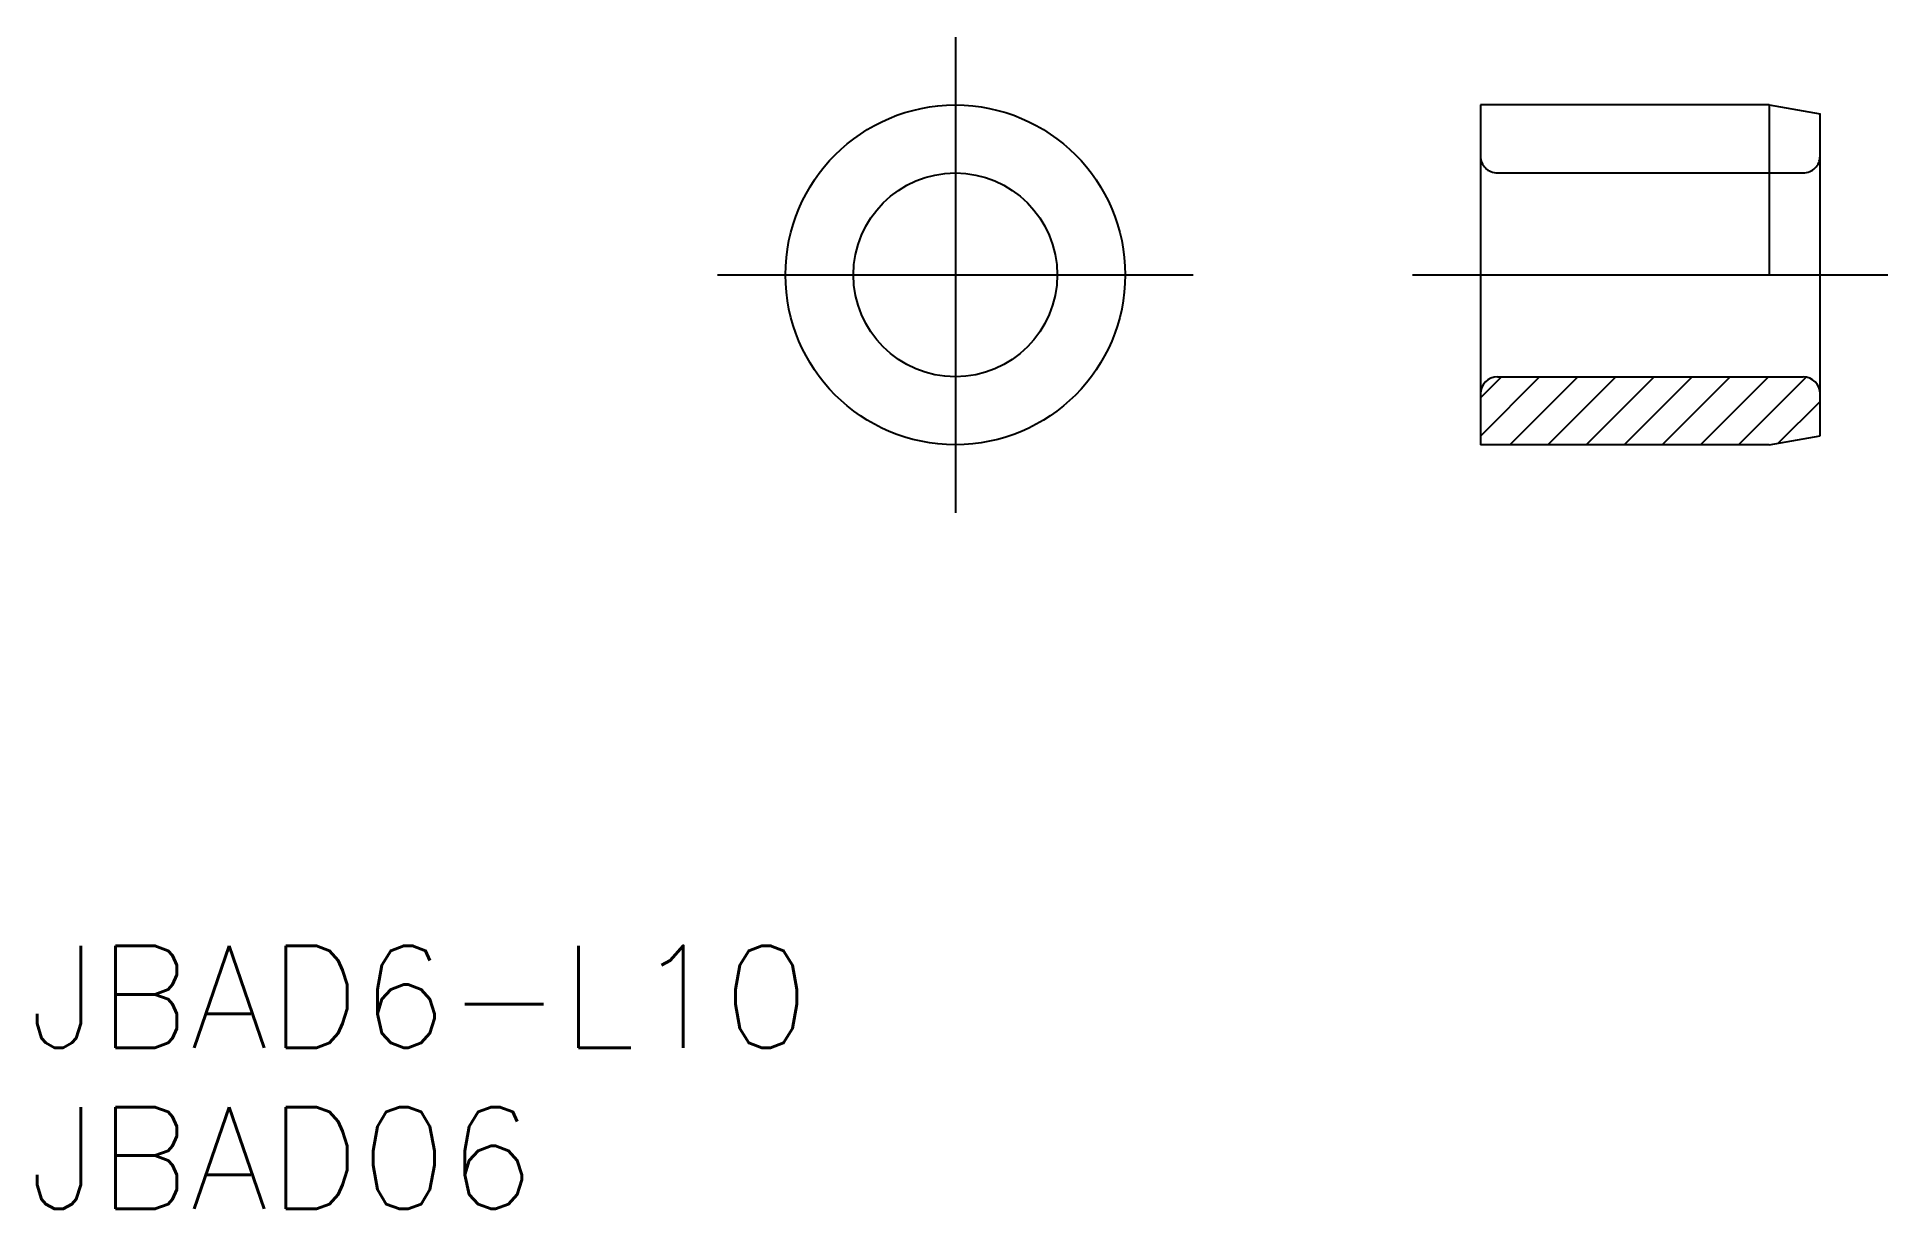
# Model space of a CAD drawing. Extents: x -27 to 27.5, y -27.5 to 7.
import ezdxf

# ---------------------------------------------------------------- set-up
doc = ezdxf.new("R2010")
doc.units = 0
doc.linetypes.add('CENTER', pattern=[50.8, 31.75, -6.35, 6.35, -6.35])
doc.linetypes.add('DASHED', pattern=[19.05, 12.7, -6.35])
doc.layers.get('0').update_dxf_attribs({"linetype": 'CONTINUOUS'})
doc.layers.add('CENTER', color=1, linetype='CENTER')
doc.styles.get("Standard").update_dxf_attribs({"font": 'txt.shx', "height": 3, "bigfont": 'bigfont.shx'})

msp = doc.modelspace()

# ---------------------------------------------------------------- linework, layer by layer
at = {"color": 7, "linetype": 'CONTINUOUS'}
for p, q in [((15.463, 5), (15.463, -5)), ((23.963, 5), (15.463, 5)), ((23.963, 5), (23.963, 0)), ((23.963, 5), (25.463, 4.736)), ((25.463, -4.736), (25.463, 4.736)), ((15.963, -3), (24.963, -3)), ((23.963, -5), (25.463, -4.736)), ((23.963, -5), (15.463, -5))]:
    msp.add_line(p, q, dxfattribs=at)
at = {"color": 3, "linetype": 'DASHED'}
msp.add_line((15.963, 3), (24.963, 3), dxfattribs=at)
at = {"color": 3, "linetype": 'CONTINUOUS'}
for p, q in [((15.463, -3.62), (16.083, -3)), ((15.463, -4.743), (17.206, -3)), ((16.328, -5), (18.328, -3)), ((17.451, -5), (19.451, -3)), ((18.573, -5), (20.573, -3)), ((19.696, -5), (21.696, -3)), ((20.818, -5), (22.818, -3)), ((21.941, -5), (23.941, -3)), ((23.063, -5), (25.055, -3.009)), ((24.234, -4.952), (25.463, -3.723))]:
    msp.add_line(p, q, dxfattribs=at)
at = {"color": 7, "linetype": 'CONTINUOUS'}
for radius in [5, 3]:
    msp.add_circle((0, 0), radius, dxfattribs=at)
at = {"color": 3, "linetype": 'DASHED'}
for centre, start, end in [((15.963, 3.5), 180, 270), ((24.963, 3.5), 270, 0)]:
    msp.add_arc(centre, 0.5, start, end, dxfattribs=at)
at = {"color": 7, "linetype": 'CONTINUOUS'}
for centre, start, end in [((15.963, -3.5), 90, 180), ((24.963, -3.5), 0, 90)]:
    msp.add_arc(centre, 0.5, start, end, dxfattribs=at)
at = {"layer": 'CENTER', "color": 1, "linetype": 'CENTER'}
for p, q in [((0, 7), (0, -7)), ((-7, 0), (7, 0)), ((13.463, 0), (27.463, 0))]:
    msp.add_line(p, q, dxfattribs=at)

# ---------------------------------------------------------------- texts
at = {"color": 7, "linetype": 'CONTINUOUS'}
for s, p in [('JBAD6-L10', (-27.298, -22.746)), ('JBAD06', (-27.298, -27.49))]:
    msp.add_text(s, height=3, dxfattribs=at).set_placement(p)

doc.saveas('drawing.dxf')
